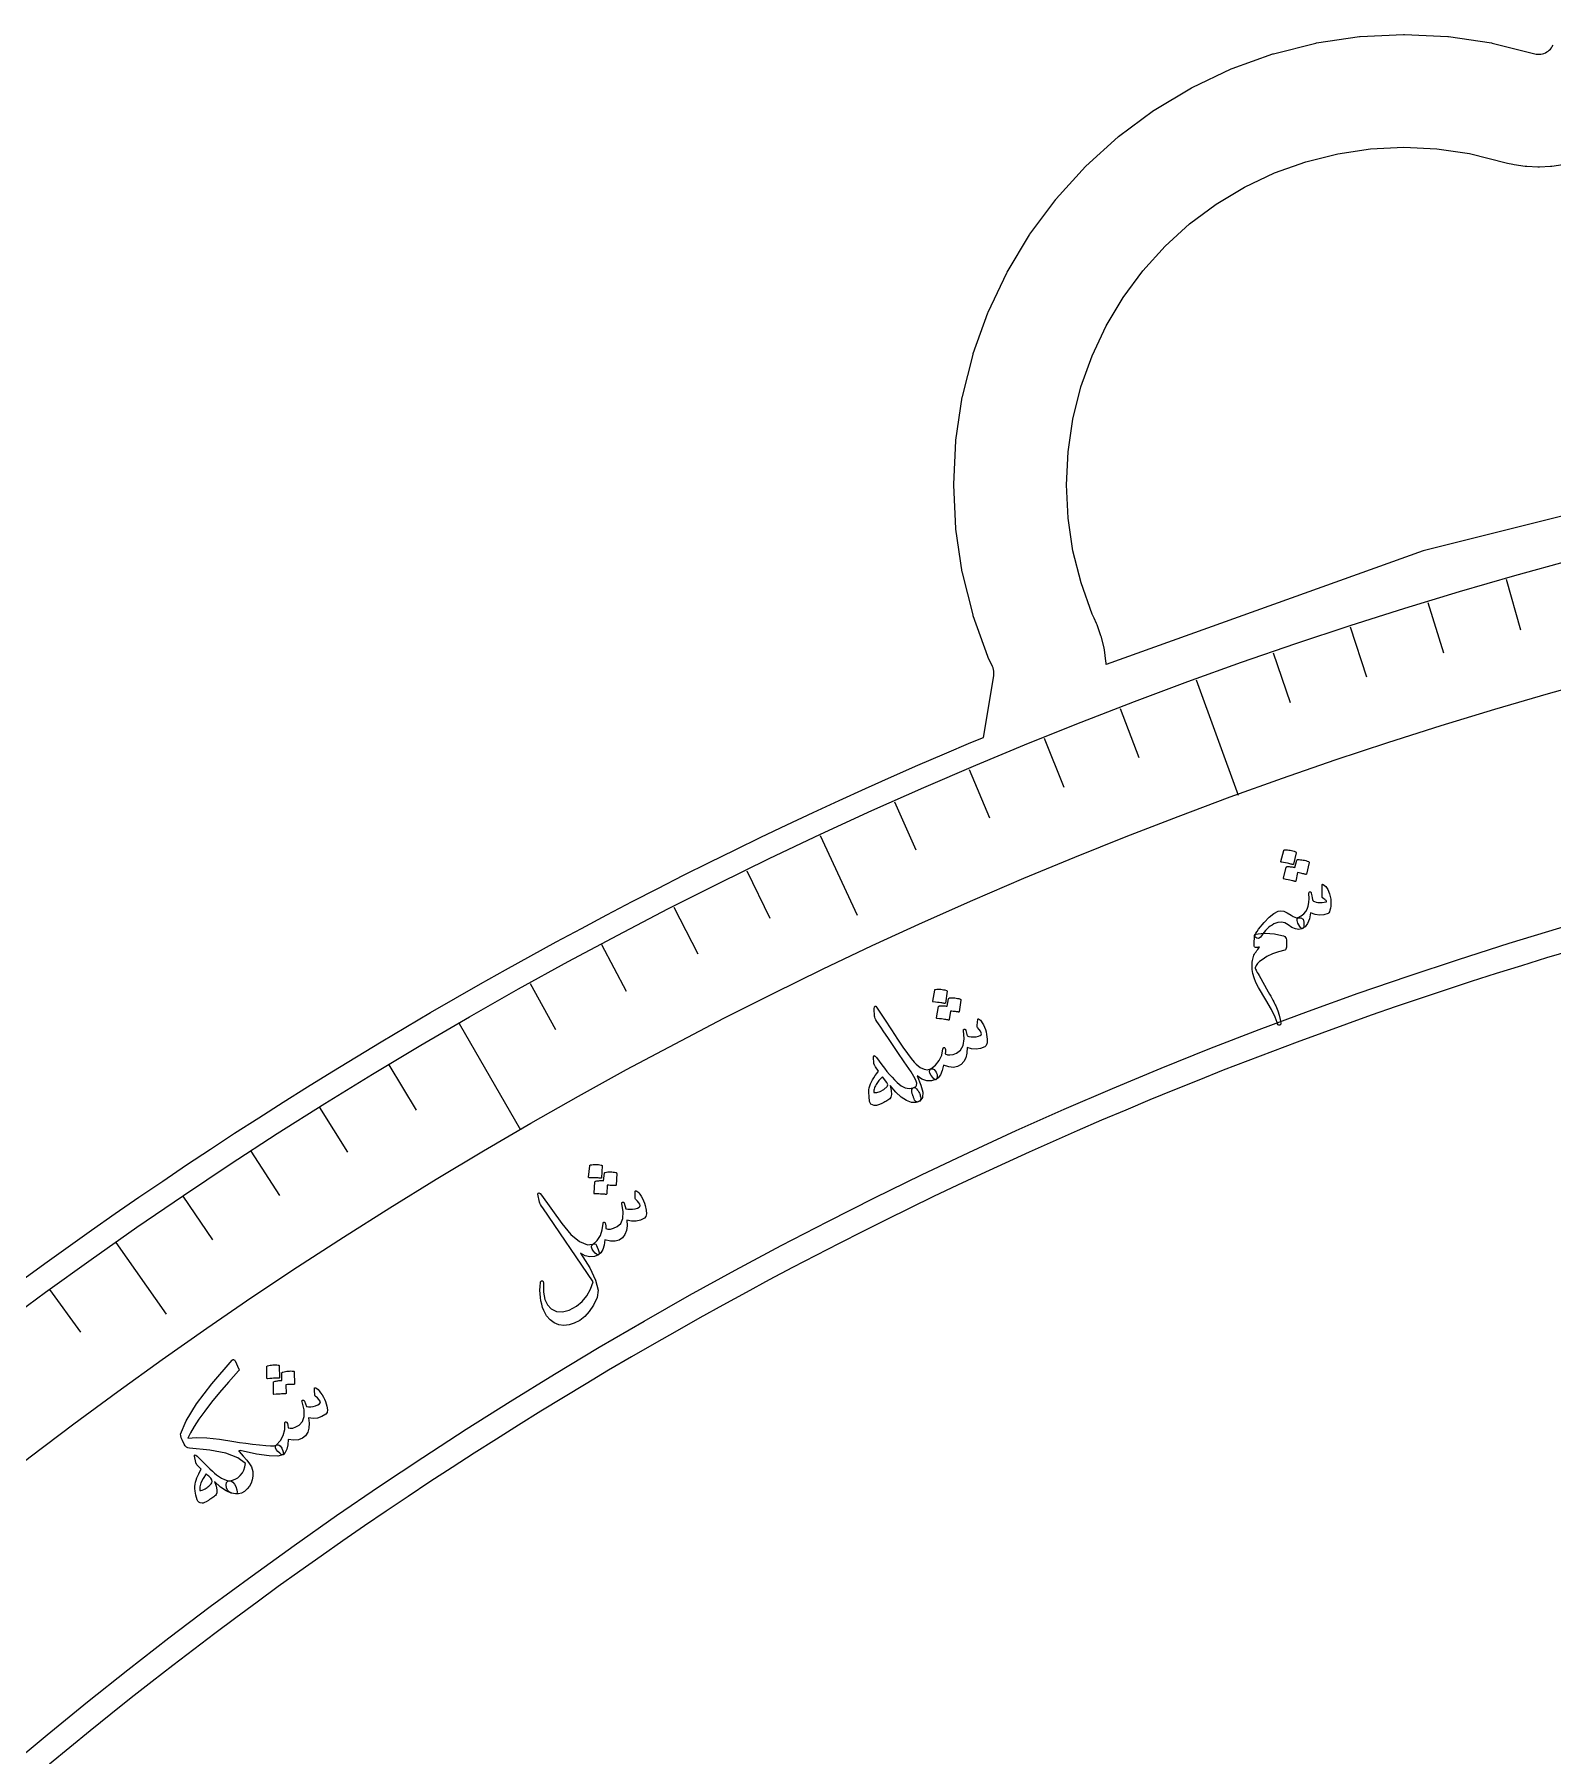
# Model space of a CAD drawing. Header units: millimetres. Extents: x -88 to 88, y -88 to 114.
# Drawn here: x -51.74 to -23.26, y 62.09 to 94.38 of the extents above; entities that cross this region are included whole.
import ezdxf

# ---------------------------------------------------------------- set-up
doc = ezdxf.new("R2010")
doc.units = ezdxf.units.MM
for name, color, linetype in [('CUT_INNER', 6, 'Continuous'), ('CUT_OUTER', 1, 'Continuous'), ('ENGRAVE', 7, 'Continuous'), ('ENGRAVE_FINE', 8, 'Continuous'), ('TEXT', 5, 'Continuous')]:
    doc.layers.add(name, color=color, linetype=linetype)

msp = doc.modelspace()

# ---------------------------------------------------------------- linework, layer by layer
at = {"layer": 'CUT_INNER'}
msp.add_lwpolyline([(-22.9005, 77.1948), (-23.3737, 77.0528), (-23.8461, 76.908), (-24.3175, 76.7602), (-24.7881, 76.6095), (-25.2577, 76.456), (-25.7263, 76.2996), (-26.194, 76.1403), (-26.6607, 75.9781), (-27.1264, 75.8131), (-27.591, 75.6453), (-28.0547, 75.4745), (-28.5172, 75.301), (-28.9787, 75.1246), (-29.4392, 74.9454), (-29.8985, 74.7633), (-30.3566, 74.5784), (-30.8137, 74.3908), (-31.2695, 74.2003), (-31.7242, 74.007), (-32.1777, 73.811), (-32.63, 73.6122), (-33.0811, 73.4106), (-33.5309, 73.2062), (-33.9795, 72.9991), (-34.4267, 72.7892), (-34.8727, 72.5766), (-35.3174, 72.3613), (-35.7607, 72.1432), (-36.2027, 71.9224), (-36.6433, 71.6989), (-37.0826, 71.4727), (-37.5204, 71.2439), (-37.9569, 71.0123), (-38.3919, 70.7781), (-38.8254, 70.5412), (-39.2575, 70.3016), (-39.6882, 70.0594), (-40.1173, 69.8146), (-40.5449, 69.5671), (-40.971, 69.317), (-41.3956, 69.0643), (-41.8185, 68.809), (-42.24, 68.5511), (-42.6598, 68.2907), (-43.078, 68.0276), (-43.4946, 67.762), (-43.9096, 67.4939), (-44.3229, 67.2232), (-44.7345, 66.9499), (-45.1445, 66.6742), (-45.5527, 66.3959), (-45.9593, 66.1152), (-46.3641, 65.8319), (-46.7671, 65.5462), (-47.1684, 65.258), (-47.568, 64.9674), (-47.9657, 64.6743), (-48.3616, 64.3787), (-48.7557, 64.0808), (-49.148, 63.7804), (-49.5384, 63.4777), (-49.927, 63.1725), (-50.3137, 62.865), (-50.6985, 62.5551), (-51.0813, 62.2428), (-51.4623, 61.9282)], dxfattribs=at)
at = {"layer": 'CUT_OUTER'}
msp.add_lwpolyline([(-51.9869, 71.0026), (-51.5502, 71.3202), (-51.1116, 71.6352), (-50.6711, 71.9475), (-50.2287, 72.257), (-49.7844, 72.5639), (-49.3382, 72.868), (-48.8902, 73.1693), (-48.4403, 73.4679), (-47.9886, 73.7638), (-47.5351, 74.0568), (-47.0798, 74.3471), (-46.6227, 74.6346), (-46.1639, 74.9193), (-45.7033, 75.2011), (-45.241, 75.4801), (-44.7771, 75.7563), (-44.3114, 76.0296), (-43.844, 76.3001), (-43.375, 76.5677), (-42.9044, 76.8324), (-42.4322, 77.0942), (-41.9583, 77.3531), (-41.4829, 77.6091), (-41.0059, 77.8621), (-40.5274, 78.1123), (-40.0474, 78.3595), (-39.5658, 78.6037), (-39.0827, 78.845), (-38.5982, 79.0834), (-38.1123, 79.3187), (-37.6248, 79.5511), (-37.136, 79.7804), (-36.6458, 80.0068), (-36.1542, 80.2301), (-35.6612, 80.4505), (-35.1669, 80.6678), (-34.6713, 80.882), (-34.1744, 81.0932), (-33.9368, 81.1925), (-33.7446, 82.346), (-33.7411, 82.3761), (-33.7407, 82.4064), (-33.7433, 82.4367), (-33.749, 82.4664), (-33.7577, 82.4955), (-33.7693, 82.5236), (-33.8498, 82.6938), (-33.8554, 82.7074), (-34.1298, 83.4741), (-34.134, 83.4882), (-34.3319, 84.2781), (-34.3348, 84.2925), (-34.4542, 85.098), (-34.4557, 85.1126), (-34.4956, 85.926), (-34.4956, 85.9407), (-34.4557, 86.754), (-34.4542, 86.7687), (-34.3348, 87.5742), (-34.3319, 87.5886), (-34.134, 88.3785), (-34.1298, 88.3926), (-33.8554, 89.1593), (-33.8498, 89.1729), (-33.5016, 89.909), (-33.4947, 89.922), (-33.076, 90.6205), (-33.0679, 90.6327), (-32.5828, 91.2868), (-32.5734, 91.2981), (-32.0266, 91.9015), (-32.0162, 91.9119), (-31.4128, 92.4588), (-31.4014, 92.4681), (-30.7474, 92.9532), (-30.7351, 92.9614), (-30.0367, 93.38), (-30.0237, 93.387), (-29.2876, 93.7351), (-29.274, 93.7407), (-28.5073, 94.0151), (-28.4932, 94.0194), (-27.7033, 94.2172), (-27.6888, 94.2201), (-26.8833, 94.3396), (-26.8687, 94.341), (-26.0554, 94.381), (-26.0406, 94.381), (-25.2273, 94.341), (-25.2127, 94.3396), (-24.4072, 94.2201), (-24.3927, 94.2172), (-23.5959, 94.0176), (-23.567, 94.0119), (-23.5377, 94.009), (-23.5082, 94.009), (-23.4789, 94.0119), (-23.4501, 94.0176), (-23.4219, 94.0262), (-23.3947, 94.0374), (-23.3687, 94.0513), (-23.3443, 94.0677), (-23.3215, 94.0863), (-23.3007, 94.1072), (-23.282, 94.1299), (-23.2656, 94.1544), (-23.2518, 94.1804)], dxfattribs=at)
at = {"layer": 'ENGRAVE'}
for points in [[(-17.2655, 86.7995), (-25.6902, 84.6892), (-31.6357, 82.5619), (-31.6368, 82.5915), (-31.6395, 82.6217), (-31.6689, 82.8332), (-31.6746, 82.863), (-31.7253, 83.0705), (-31.7339, 83.0996), (-31.8053, 83.3008), (-31.8168, 83.3289), (-31.8601, 83.4266), (-31.8966, 83.5038), (-32.1068, 84.0897), (-32.2583, 84.6924), (-32.3501, 85.3071), (-32.3811, 85.9278), (-32.3511, 86.5486), (-32.2605, 87.1634), (-32.11, 87.7665), (-31.9011, 88.3518), (-31.6359, 88.9139), (-31.3168, 89.4472), (-30.947, 89.9467), (-30.5301, 90.4076), (-30.0699, 90.8254), (-29.5711, 91.196), (-29.0383, 91.516), (-28.4767, 91.7822), (-27.8917, 91.9921), (-27.2889, 92.1437), (-26.6742, 92.2354), (-26.0535, 92.2664), (-25.4327, 92.2365), (-24.8179, 92.1458), (-24.1073, 91.9685), (-24.0079, 91.9462), (-23.979, 91.9404), (-23.774, 91.91), (-23.7447, 91.9072), (-23.5377, 91.897), (-23.5082, 91.897), (-23.3012, 91.9072), (-23.2719, 91.91), (-23.0669, 91.9404)], [(-29.9443, 82.2712), (-29.1563, 80.1063)], [(-37.0007, 79.3483), (-36.3053, 77.8569)], [(-43.7756, 75.8216), (-42.6237, 73.8264)], [(-50.2173, 71.7177), (-49.2734, 70.3697)]]:
    msp.add_lwpolyline(points, dxfattribs=at)
for radius in [87.5512, 85.2474, 80.9688]:
    msp.add_circle((0, 0), radius, dxfattribs=at)
at = {"layer": 'ENGRAVE_FINE'}
for points in [[(-24.1324, 84.1596), (-23.8602, 83.2105)], [(-25.5975, 83.7256), (-25.3088, 82.7814)], [(-27.0548, 83.2661), (-26.7497, 82.3271)], [(-28.5039, 82.7813), (-28.1824, 81.8477)], [(-31.3755, 81.7361), (-31.0217, 80.8143)], [(-32.7973, 81.1761), (-32.4274, 80.2606)], [(-34.209, 80.5913), (-33.8232, 79.6824)], [(-35.6103, 79.982), (-35.2087, 79.08)], [(-38.3799, 78.6905), (-37.9471, 77.8031)], [(-39.7474, 78.0087), (-39.2992, 77.1289)], [(-41.1028, 77.3031), (-40.6393, 76.4313)], [(-42.4457, 76.574), (-41.967, 75.7104)], [(-45.0922, 75.046), (-44.5837, 74.1997)], [(-46.3951, 74.2476), (-45.8718, 73.4103)], [(-47.6838, 73.4266), (-47.146, 72.5985)], [(-48.958, 72.5832), (-48.4059, 71.7647)], [(-51.4613, 70.8304), (-50.8809, 70.0316)]]:
    msp.add_lwpolyline(points, dxfattribs=at)
at = {"layer": 'TEXT'}
for points in [[(-28.3037, 79.0716), (-28.3018, 79.0755), (-28.2983, 79.0787), (-28.2932, 79.0812), (-28.2866, 79.0829), (-28.2604, 79.0826), (-28.2347, 79.0812), (-28.2094, 79.0786), (-28.1845, 79.0749), (-28.1598, 79.07), (-28.1352, 79.0637), (-28.1107, 79.0562), (-28.0861, 79.0473), (-28.0794, 79.0433), (-28.0752, 79.0387), (-28.0733, 79.0337), (-28.074, 79.0281), (-28.1237, 78.8118), (-28.1266, 78.8072), (-28.1318, 78.805), (-28.1391, 78.8053), (-28.1487, 78.8081), (-28.1569, 78.8104), (-28.1698, 78.8136), (-28.1873, 78.8178), (-28.2094, 78.823), (-28.2365, 78.829), (-28.2687, 78.8357), (-28.3062, 78.8432), (-28.349, 78.8514), (-28.3549, 78.8532), (-28.3585, 78.8558), (-28.3597, 78.8593), (-28.3586, 78.8636)], [(-28.056, 78.8882), (-28.0541, 78.8921), (-28.0506, 78.8953), (-28.0455, 78.8978), (-28.0389, 78.8995), (-28.0128, 78.8991), (-27.9871, 78.8976), (-27.9619, 78.895), (-27.9371, 78.8912), (-27.9125, 78.8862), (-27.888, 78.8799), (-27.8635, 78.8722), (-27.839, 78.8632), (-27.8337, 78.8597), (-27.8303, 78.8552), (-27.8288, 78.8497), (-27.8293, 78.8432), (-27.879, 78.6272), (-27.8813, 78.6238), (-27.8858, 78.6222), (-27.8926, 78.6224), (-27.9017, 78.6244), (-27.9077, 78.6258), (-27.9171, 78.628), (-27.9299, 78.631), (-27.9461, 78.6347), (-27.9656, 78.639), (-27.9884, 78.6438), (-28.0145, 78.649), (-28.0439, 78.6547), (-28.0792, 78.4958), (-28.0821, 78.4911), (-28.0873, 78.489), (-28.0946, 78.4893), (-28.1041, 78.4921), (-28.1123, 78.4944), (-28.1252, 78.4976), (-28.1426, 78.5018), (-28.1647, 78.507), (-28.1916, 78.513), (-28.2238, 78.5198), (-28.2612, 78.5272), (-28.3038, 78.5354), (-28.3087, 78.5376), (-28.3116, 78.5405), (-28.3124, 78.5441), (-28.3112, 78.5485), (-28.2568, 78.7564), (-28.2549, 78.7603), (-28.2514, 78.7635), (-28.2464, 78.766), (-28.2397, 78.7677), (-28.2213, 78.7675), (-28.2028, 78.7669), (-28.1844, 78.7657), (-28.1659, 78.7641), (-28.1475, 78.7617), (-28.1293, 78.7585), (-28.1113, 78.7544), (-28.0935, 78.7494)], [(-27.585, 78.4178), (-27.5843, 78.4285), (-27.5811, 78.4348), (-27.5755, 78.4368), (-27.5673, 78.4345), (-27.5158, 78.3968), (-27.4746, 78.3379), (-27.4436, 78.2578), (-27.4227, 78.1565), (-27.4187, 78.1112), (-27.4182, 78.0675), (-27.4211, 78.0255), (-27.4276, 77.9853), (-27.4371, 77.9485), (-27.4476, 77.9202), (-27.4591, 77.9003), (-27.4717, 77.8889), (-27.5501, 77.8635), (-27.6308, 77.8574), (-27.7139, 77.8706), (-27.7994, 77.9032), (-27.822, 77.7887), (-27.8559, 77.7007), (-27.901, 77.6389), (-27.9575, 77.6033), (-27.9674, 77.6032), (-27.9786, 77.6095), (-27.9911, 77.6221), (-28.005, 77.6412), (-28.0386, 77.7051), (-28.0544, 77.7548), (-28.0524, 77.7903), (-28.0326, 77.8117), (-27.9753, 77.8443), (-27.9278, 77.8814), (-27.8902, 77.9232), (-27.8622, 77.9696), (-27.8432, 78.0246), (-27.8322, 78.092), (-27.8292, 78.172), (-27.8341, 78.2644), (-27.8333, 78.276), (-27.8296, 78.2849), (-27.8231, 78.2914), (-27.8137, 78.2952), (-27.8029, 78.2959), (-27.7949, 78.2921), (-27.7895, 78.2837), (-27.7867, 78.2708), (-27.7799, 78.2208), (-27.7725, 78.1812), (-27.7645, 78.1519), (-27.756, 78.1329), (-27.7439, 78.121), (-27.7246, 78.1107), (-27.6981, 78.102), (-27.6642, 78.0949), (-27.6251, 78.0913), (-27.5851, 78.0922), (-27.544, 78.0977), (-27.502, 78.1078), (-27.5018, 78.1079), (-27.5014, 78.108), (-27.5007, 78.1083), (-27.4997, 78.1086), (-27.4988, 78.1114), (-27.5002, 78.1156), (-27.5037, 78.1214), (-27.5093, 78.1287), (-27.5184, 78.1379), (-27.5322, 78.1494), (-27.5508, 78.1631), (-27.574, 78.179), (-27.5781, 78.1819), (-27.5811, 78.1863), (-27.583, 78.192), (-27.5837, 78.1991)], [(-28.4059, 77.933), (-28.3605, 77.9392), (-28.3053, 77.9283), (-28.2404, 77.9003), (-28.1657, 77.8552), (-28.127, 77.8321), (-28.0931, 77.8167), (-28.0639, 77.8091), (-28.0395, 77.8092), (-27.9808, 77.8078), (-27.9423, 77.7801), (-27.9241, 77.7262), (-27.926, 77.646), (-27.9299, 77.6309), (-27.9375, 77.6184), (-27.949, 77.6083), (-27.9644, 77.6008), (-28.0237, 77.5899), (-28.0866, 77.5986), (-28.153, 77.6269), (-28.223, 77.6748), (-28.2842, 77.7126), (-28.3488, 77.7279), (-28.4165, 77.7206), (-28.4875, 77.6909), (-28.5226, 77.6701), (-28.5562, 77.6473), (-28.5881, 77.6224), (-28.6185, 77.5955), (-28.647, 77.5666), (-28.6733, 77.5359), (-28.6975, 77.5033), (-28.7195, 77.469), (-28.7405, 77.4418), (-28.7622, 77.4255), (-28.7847, 77.4201), (-28.808, 77.4256), (-28.8295, 77.4374), (-28.8438, 77.4497), (-28.8506, 77.4624), (-28.8501, 77.4756), (-28.8427, 77.4938), (-28.8278, 77.5193), (-28.8055, 77.5522), (-28.7757, 77.5925), (-28.6722, 77.7203), (-28.576, 77.8196), (-28.4872, 77.8905), (-28.4059, 77.933)], [(-28.8588, 77.2884), (-28.8587, 77.3634), (-28.8559, 77.4209), (-28.8506, 77.4609), (-28.8426, 77.4836), (-28.8225, 77.4976), (-28.7843, 77.5079), (-28.728, 77.5144), (-28.6536, 77.517), (-28.5665, 77.5143), (-28.48, 77.5049), (-28.3939, 77.4886), (-28.3084, 77.4655), (-28.2855, 77.4552), (-28.2689, 77.4393), (-28.2588, 77.4178), (-28.2551, 77.3907), (-28.2536, 77.3627), (-28.2527, 77.3378), (-28.2522, 77.3161), (-28.2522, 77.2974), (-28.2524, 77.2821), (-28.2527, 77.2704), (-28.253, 77.2622), (-28.2533, 77.2577), (-28.2563, 77.2361), (-28.2621, 77.2197), (-28.2709, 77.2085), (-28.2824, 77.2025), (-28.4055, 77.1696), (-28.5177, 77.1283), (-28.6191, 77.0788), (-28.7095, 77.021), (-28.7565, 76.9844), (-28.7945, 76.9473), (-28.8235, 76.9095), (-28.8434, 76.8711), (-28.8421, 76.8654), (-28.8385, 76.8562), (-28.8325, 76.8434), (-28.8243, 76.827), (-28.8137, 76.8071), (-28.8008, 76.7836), (-28.7856, 76.7565), (-28.7681, 76.7259), (-28.5956, 76.4173), (-28.5709, 76.3744), (-28.548, 76.3342), (-28.527, 76.2969), (-28.5079, 76.2622), (-28.4908, 76.2304), (-28.4759, 76.2016), (-28.4632, 76.1757), (-28.4528, 76.1528), (-28.4151, 76.0626), (-28.387, 75.9783), (-28.3685, 75.9), (-28.3595, 75.8276), (-28.3612, 75.8134), (-28.3655, 75.8024), (-28.3722, 75.7948), (-28.3815, 75.7905), (-28.3957, 75.7906), (-28.408, 75.7996), (-28.4186, 75.8175), (-28.4273, 75.8443), (-28.4648, 75.9425), (-28.5354, 76.0844), (-28.6392, 76.27), (-28.7764, 76.4993), (-28.825, 76.5908), (-28.8611, 76.6778), (-28.8848, 76.7602), (-28.8961, 76.8382), (-28.8978, 76.8746), (-28.8981, 76.9094), (-28.8972, 76.9425), (-28.895, 76.974), (-28.8915, 77.0036), (-28.8866, 77.0314), (-28.8803, 77.0571), (-28.8726, 77.081), (-28.8624, 77.104), (-28.8509, 77.1265), (-28.838, 77.1486), (-28.8238, 77.1702), (-28.8084, 77.1913), (-28.7922, 77.2122), (-28.7749, 77.2327), (-28.7568, 77.2529), (-28.7586, 77.2536), (-28.7611, 77.254), (-28.7641, 77.2542), (-28.7677, 77.2541), (-28.7718, 77.2539), (-28.7766, 77.2535), (-28.7819, 77.2528), (-28.7877, 77.2519), (-28.7932, 77.2524), (-28.7988, 77.2527), (-28.8045, 77.2528), (-28.8102, 77.2527), (-28.8161, 77.2526), (-28.8222, 77.2525), (-28.8285, 77.2525), (-28.835, 77.2527), (-28.8455, 77.2555), (-28.853, 77.2624), (-28.8574, 77.2734), (-28.8588, 77.2884)], [(-34.8536, 76.4516), (-34.852, 76.4557), (-34.8488, 76.4591), (-34.844, 76.462), (-34.8375, 76.4643), (-34.8114, 76.4662), (-34.7856, 76.467), (-34.7602, 76.4665), (-34.7351, 76.4649), (-34.7101, 76.4621), (-34.685, 76.4579), (-34.6599, 76.4524), (-34.6347, 76.4456), (-34.6276, 76.4422), (-34.623, 76.4381), (-34.6208, 76.4332), (-34.621, 76.4275), (-34.6524, 76.2078), (-34.6549, 76.203), (-34.6599, 76.2004), (-34.6673, 76.2001), (-34.677, 76.202), (-34.6854, 76.2036), (-34.6985, 76.2058), (-34.7163, 76.2085), (-34.7388, 76.2118), (-34.7663, 76.2155), (-34.799, 76.2195), (-34.837, 76.2238), (-34.8803, 76.2283), (-34.8863, 76.2296), (-34.8901, 76.2319), (-34.8917, 76.2353), (-34.891, 76.2397)], [(-34.5913, 76.2896), (-34.5897, 76.2937), (-34.5865, 76.2972), (-34.5817, 76.3001), (-34.5752, 76.3023), (-34.5492, 76.3042), (-34.5235, 76.3048), (-34.4981, 76.3043), (-34.473, 76.3026), (-34.4481, 76.2997), (-34.4231, 76.2955), (-34.3981, 76.2899), (-34.3729, 76.283), (-34.3673, 76.28), (-34.3635, 76.2758), (-34.3616, 76.2704), (-34.3616, 76.2638), (-34.3931, 76.0444), (-34.395, 76.0408), (-34.3994, 76.0388), (-34.4062, 76.0385), (-34.4154, 76.0397), (-34.4215, 76.0406), (-34.4311, 76.042), (-34.4441, 76.0439), (-34.4605, 76.0463), (-34.4803, 76.0489), (-34.5035, 76.0518), (-34.53, 76.0548), (-34.5597, 76.058), (-34.5816, 75.8967), (-34.5841, 75.8918), (-34.589, 75.8892), (-34.5964, 75.8889), (-34.6061, 75.8909), (-34.6145, 75.8925), (-34.6276, 75.8946), (-34.6453, 75.8973), (-34.6677, 75.9006), (-34.6951, 75.9044), (-34.7278, 75.9084), (-34.7657, 75.9127), (-34.8088, 75.9173), (-34.8139, 75.919), (-34.817, 75.9217), (-34.8181, 75.9252), (-34.8172, 75.9297), (-34.7804, 76.1414), (-34.7789, 76.1455), (-34.7757, 76.149), (-34.7709, 76.1518), (-34.7644, 76.1541), (-34.746, 76.1555), (-34.7275, 76.1564), (-34.709, 76.1568), (-34.6905, 76.1567), (-34.672, 76.1559), (-34.6536, 76.1542), (-34.6353, 76.1517), (-34.6171, 76.1482)], [(-35.2732, 74.5062), (-35.2804, 74.5501), (-35.2799, 74.5834), (-35.2716, 74.606), (-35.2556, 74.618), (-35.2305, 74.6276), (-35.2116, 74.6381), (-35.1988, 74.6494), (-35.1922, 74.6615), (-35.1911, 74.7044), (-35.2079, 74.7609), (-35.2426, 74.8311), (-35.2954, 74.9149), (-35.426, 75.1074), (-35.5422, 75.2788), (-35.644, 75.429), (-35.7314, 75.5582), (-35.8044, 75.6663), (-35.8632, 75.7532), (-35.9076, 75.8189), (-35.9378, 75.8635), (-35.9562, 75.8938), (-35.9699, 75.9198), (-35.9789, 75.9416), (-35.9831, 75.9592), (-35.9882, 76.0983), (-35.9816, 76.134), (-35.9719, 76.1516), (-35.9593, 76.1513), (-35.9438, 76.1329), (-35.7969, 75.9038), (-35.6655, 75.7019), (-35.5495, 75.5273), (-35.4489, 75.3799), (-35.3638, 75.2595), (-35.2944, 75.1659), (-35.2408, 75.0991), (-35.2028, 75.059), (-35.1249, 75.0004), (-35.0528, 74.9662), (-34.9865, 74.9565), (-34.9258, 74.9712), (-34.9065, 74.9756), (-34.8865, 74.9711), (-34.8658, 74.9579), (-34.8444, 74.9358), (-34.8284, 74.9135), (-34.8168, 74.8896), (-34.8095, 74.864), (-34.8064, 74.8367), (-34.8077, 74.8124), (-34.8125, 74.7932), (-34.8207, 74.7792), (-34.8323, 74.7704), (-34.9158, 74.746), (-35.0022, 74.7494), (-35.0915, 74.7806), (-35.1839, 74.8395), (-35.1106, 74.6697), (-35.0777, 74.5346), (-35.0849, 74.4342), (-35.1324, 74.3686), (-35.148, 74.3588), (-35.1628, 74.3529), (-35.1766, 74.3508), (-35.1896, 74.3525), (-35.2041, 74.3587), (-35.2174, 74.3699), (-35.2293, 74.3862), (-35.24, 74.4076), (-35.2446, 74.4203), (-35.2492, 74.4328), (-35.2537, 74.4452), (-35.2582, 74.4575), (-35.2625, 74.4697), (-35.2664, 74.4819), (-35.2699, 74.4941), (-35.2732, 74.5062)], [(-34.0419, 75.9029), (-34.0385, 75.9085), (-34.0322, 75.91), (-34.0231, 75.9073), (-34.0111, 75.9006), (-33.9954, 75.887), (-33.9784, 75.8653), (-33.9601, 75.8354), (-33.9405, 75.7973), (-33.92, 75.7533), (-33.903, 75.709), (-33.8896, 75.6644), (-33.8798, 75.6196), (-33.869, 75.5287), (-33.871, 75.459), (-33.8859, 75.4105), (-33.9136, 75.3832), (-33.9944, 75.3523), (-34.0765, 75.3401), (-34.16, 75.3463), (-34.2449, 75.3711), (-34.2492, 75.2693), (-34.2695, 75.1822), (-34.3058, 75.1096), (-34.3581, 75.0517), (-34.4236, 75.0143), (-34.5007, 74.9998), (-34.5894, 75.0084), (-34.6899, 75.0399), (-34.7133, 74.9401), (-34.7451, 74.8618), (-34.7855, 74.8049), (-34.8345, 74.7694), (-34.8481, 74.7705), (-34.867, 74.7841), (-34.891, 74.8102), (-34.9202, 74.8489), (-34.9433, 74.8897), (-34.9523, 74.9235), (-34.9472, 74.9503), (-34.928, 74.9701), (-34.8362, 75.0412), (-34.7673, 75.1282), (-34.7212, 75.2314), (-34.698, 75.3507), (-34.6967, 75.3572), (-34.6945, 75.3624), (-34.6915, 75.3663), (-34.6874, 75.369), (-34.6819, 75.3709), (-34.6764, 75.3714), (-34.6709, 75.3706), (-34.6654, 75.3683), (-34.6578, 75.3573), (-34.6533, 75.3346), (-34.652, 75.3004), (-34.6537, 75.2545), (-34.6158, 75.2372), (-34.5677, 75.2338), (-34.5095, 75.2441), (-34.441, 75.2682), (-34.3669, 75.3229), (-34.3207, 75.4117), (-34.3025, 75.5347), (-34.3122, 75.692), (-34.3127, 75.7), (-34.3119, 75.7063), (-34.3096, 75.7109), (-34.3058, 75.7138), (-34.2992, 75.7161), (-34.293, 75.7169), (-34.2871, 75.7162), (-34.2815, 75.714), (-34.2762, 75.7096), (-34.2719, 75.7048), (-34.2688, 75.6994), (-34.2669, 75.6936), (-34.2467, 75.5893), (-34.2099, 75.5779), (-34.1691, 75.5717), (-34.1243, 75.5707), (-34.0754, 75.5748), (-34.03, 75.5837), (-33.9978, 75.5956), (-33.9788, 75.6107), (-33.973, 75.629), (-33.9782, 75.6506), (-33.993, 75.678), (-34.0175, 75.7112), (-34.0517, 75.7501), (-34.0551, 75.764), (-34.0546, 75.7941), (-34.0502, 75.8404), (-34.0419, 75.9029)], [(-35.5577, 74.7171), (-35.4814, 74.6545), (-35.4056, 74.6171), (-35.3304, 74.6049), (-35.2556, 74.618), (-35.2347, 74.6207), (-35.214, 74.6145), (-35.1935, 74.5993), (-35.1732, 74.5752), (-35.1644, 74.5616), (-35.156, 74.5473), (-35.148, 74.5325), (-35.1404, 74.5172), (-35.1336, 74.5014), (-35.1279, 74.485), (-35.1233, 74.4681), (-35.1199, 74.4507), (-35.1161, 74.4212), (-35.1165, 74.3979), (-35.1212, 74.3807), (-35.1302, 74.3697), (-35.167, 74.3522), (-35.2056, 74.3422), (-35.246, 74.3394), (-35.2882, 74.3439), (-35.3823, 74.379), (-35.4805, 74.4438), (-35.5829, 74.5383), (-35.6895, 74.6625), (-35.6707, 74.5678), (-35.6658, 74.4937), (-35.6749, 74.4403), (-35.6978, 74.4074), (-35.7134, 74.3962), (-35.7302, 74.3851), (-35.7482, 74.374), (-35.7675, 74.363), (-35.7881, 74.3521), (-35.8103, 74.3411), (-35.8339, 74.3301), (-35.859, 74.3189), (-35.906, 74.3), (-35.9433, 74.2878), (-35.9709, 74.2823), (-35.9888, 74.2835), (-36.0232, 74.2959), (-36.0488, 74.3133), (-36.0656, 74.3356), (-36.0735, 74.3628), (-36.0837, 74.455), (-36.0887, 74.5278), (-36.0887, 74.5811), (-36.0838, 74.6149), (-36.0724, 74.6515), (-36.058, 74.6889), (-36.0406, 74.727), (-36.02, 74.7659), (-35.9964, 74.8056), (-35.9698, 74.8461), (-35.94, 74.8874), (-35.9072, 74.9294), (-35.9631, 75.0117), (-35.9693, 75.0219), (-35.9749, 75.0313), (-35.98, 75.04), (-35.9845, 75.0479), (-35.9883, 75.0551), (-35.9909, 75.0619), (-35.9924, 75.0681), (-35.9929, 75.0739), (-35.9983, 75.1996), (-35.9959, 75.2178), (-35.9862, 75.2217), (-35.9694, 75.2113), (-35.9455, 75.1866), (-35.8961, 75.1165), (-35.8468, 75.0496), (-35.7976, 74.9862), (-35.7486, 74.9261), (-35.6999, 74.8692), (-35.6518, 74.8154), (-35.6045, 74.7648), (-35.5577, 74.7171)], [(-35.8297, 74.8246), (-35.8433, 74.8123), (-35.8571, 74.7992), (-35.8712, 74.7852), (-35.8856, 74.7705), (-35.9, 74.7545), (-35.914, 74.7371), (-35.9275, 74.7181), (-35.9407, 74.6976), (-35.9534, 74.6773), (-35.9647, 74.6567), (-35.9744, 74.6358), (-35.9826, 74.6146), (-35.9891, 74.5932), (-35.9939, 74.5716), (-35.9969, 74.5498), (-35.998, 74.5279), (-35.9366, 74.5294), (-35.8739, 74.5488), (-35.81, 74.5862), (-35.7447, 74.6415), (-35.737, 74.6553), (-35.7352, 74.6727), (-35.7391, 74.6938), (-35.749, 74.7186)], [(-41.3266, 73.1555), (-41.3254, 73.1597), (-41.3225, 73.1634), (-41.318, 73.1667), (-41.3117, 73.1696), (-41.2859, 73.1737), (-41.2602, 73.1767), (-41.2349, 73.1785), (-41.2097, 73.179), (-41.1846, 73.1784), (-41.1592, 73.1764), (-41.1337, 73.1731), (-41.108, 73.1685), (-41.1007, 73.1657), (-41.0958, 73.1619), (-41.0931, 73.1572), (-41.0928, 73.1516), (-41.1051, 72.93), (-41.1073, 72.925), (-41.112, 72.9219), (-41.1193, 72.921), (-41.1292, 72.9221), (-41.1377, 72.923), (-41.1509, 72.924), (-41.1689, 72.9252), (-41.1916, 72.9265), (-41.2193, 72.9278), (-41.2522, 72.929), (-41.2904, 72.9299), (-41.334, 72.9308), (-41.3401, 72.9315), (-41.3441, 72.9335), (-41.3459, 72.9367), (-41.3456, 72.9411)], [(-41.0513, 73.0168), (-41.0501, 73.021), (-41.0472, 73.0248), (-41.0427, 73.028), (-41.0364, 73.0309), (-41.0106, 73.0349), (-40.9851, 73.0378), (-40.9598, 73.0395), (-40.9347, 73.04), (-40.9096, 73.0392), (-40.8843, 73.0371), (-40.8589, 73.0338), (-40.8332, 73.0291), (-40.8273, 73.0265), (-40.8232, 73.0227), (-40.8209, 73.0175), (-40.8202, 73.0109), (-40.8327, 72.7896), (-40.8343, 72.7859), (-40.8385, 72.7835), (-40.8452, 72.7826), (-40.8545, 72.783), (-40.8607, 72.7834), (-40.8703, 72.784), (-40.8835, 72.7847), (-40.9, 72.7856), (-40.92, 72.7866), (-40.9433, 72.7874), (-40.9699, 72.7882), (-40.9999, 72.7888), (-41.0077, 72.6261), (-41.0098, 72.6211), (-41.0145, 72.618), (-41.0218, 72.6171), (-41.0317, 72.6182), (-41.0402, 72.6191), (-41.0533, 72.6201), (-41.0713, 72.6213), (-41.0939, 72.6227), (-41.1215, 72.624), (-41.1544, 72.6252), (-41.1925, 72.6262), (-41.2359, 72.627), (-41.2411, 72.6283), (-41.2444, 72.6307), (-41.2458, 72.6341), (-41.2453, 72.6387), (-41.2269, 72.8528), (-41.2258, 72.857), (-41.2229, 72.8607), (-41.2183, 72.864), (-41.2121, 72.8668), (-41.1939, 72.8698), (-41.1756, 72.8723), (-41.1572, 72.8743), (-41.1387, 72.8758), (-41.1202, 72.8766), (-41.1017, 72.8765), (-41.0832, 72.8756), (-41.0648, 72.8737)], [(-40.4706, 72.679), (-40.4677, 72.6848), (-40.4616, 72.6868), (-40.4522, 72.685), (-40.4397, 72.6793), (-40.4229, 72.6672), (-40.4041, 72.647), (-40.3833, 72.6188), (-40.3605, 72.5825), (-40.3362, 72.5404), (-40.3155, 72.4978), (-40.2983, 72.4545), (-40.2846, 72.4107), (-40.266, 72.3211), (-40.262, 72.2514), (-40.2727, 72.2018), (-40.2979, 72.1722), (-40.3757, 72.1346), (-40.4565, 72.1152), (-40.5402, 72.1143), (-40.6269, 72.1316), (-40.6224, 72.0298), (-40.6351, 71.9413), (-40.665, 71.8659), (-40.7121, 71.8037), (-40.7741, 71.7607), (-40.8497, 71.7396), (-40.9388, 71.7405), (-41.0417, 71.7633), (-41.0563, 71.6618), (-41.0813, 71.581), (-41.1166, 71.5208), (-41.1623, 71.4812), (-41.176, 71.4811), (-41.196, 71.4931), (-41.2221, 71.517), (-41.2546, 71.553), (-41.2811, 71.5917), (-41.293, 71.6246), (-41.2902, 71.6518), (-41.2728, 71.6732), (-41.1875, 71.7519), (-41.1263, 71.8445), (-41.0893, 71.9513), (-41.0765, 72.0721), (-41.0758, 72.0787), (-41.0741, 72.0841), (-41.0714, 72.0883), (-41.0676, 72.0913), (-41.0622, 72.0937), (-41.0568, 72.0947), (-41.0512, 72.0943), (-41.0456, 72.0925), (-41.0371, 72.0822), (-41.0307, 72.06), (-41.0263, 72.026), (-41.0241, 71.9802), (-40.9849, 71.9662), (-40.9367, 71.9669), (-40.8795, 71.9823), (-40.8134, 72.0122), (-40.7443, 72.073), (-40.706, 72.1655), (-40.6984, 72.2896), (-40.7216, 72.4455), (-40.7229, 72.4534), (-40.7226, 72.4598), (-40.7207, 72.4646), (-40.7172, 72.4678), (-40.7108, 72.4706), (-40.7047, 72.472), (-40.6987, 72.4718), (-40.693, 72.47), (-40.6873, 72.4662), (-40.6827, 72.4617), (-40.6791, 72.4567), (-40.6766, 72.451), (-40.6475, 72.3488), (-40.6099, 72.3406), (-40.5687, 72.338), (-40.524, 72.3409), (-40.4756, 72.3492), (-40.4311, 72.362), (-40.4001, 72.3767), (-40.3825, 72.3934), (-40.3783, 72.4121), (-40.3853, 72.4332), (-40.4024, 72.4592), (-40.4297, 72.4901), (-40.4672, 72.5259), (-40.4717, 72.5394), (-40.4738, 72.5694), (-40.4735, 72.616), (-40.4706, 72.679)], [(-41.8509, 72.0724), (-41.68, 71.8656), (-41.5192, 71.7327), (-41.3684, 71.6734), (-41.2275, 71.6879), (-41.2142, 71.6813), (-41.1995, 71.6614), (-41.1835, 71.628), (-41.1662, 71.5812), (-41.154, 71.5435), (-41.149, 71.5144), (-41.151, 71.4941), (-41.1602, 71.4824), (-41.2387, 71.4514), (-41.3216, 71.4461), (-41.4088, 71.4667), (-41.5006, 71.5131), (-41.3257, 71.2375), (-41.2148, 71.0074), (-41.1678, 70.8226), (-41.1846, 70.6833), (-41.2558, 70.5393), (-41.334, 70.4199), (-41.4193, 70.3249), (-41.512, 70.2543), (-41.6146, 70.201), (-41.7143, 70.1695), (-41.8114, 70.1599), (-41.9057, 70.1722), (-41.9931, 70.2063), (-42.0692, 70.2623), (-42.134, 70.34), (-42.1874, 70.4396), (-42.2092, 70.4969), (-42.2271, 70.5564), (-42.2413, 70.6182), (-42.2516, 70.6823), (-42.2579, 70.7487), (-42.2601, 70.8176), (-42.2582, 70.889), (-42.2522, 70.9628), (-42.25, 70.9716), (-42.2463, 70.9792), (-42.2411, 70.9855), (-42.2345, 70.9905), (-42.2281, 70.9932), (-42.2215, 70.9939), (-42.2148, 70.9925), (-42.208, 70.9891), (-42.202, 70.9835), (-42.1979, 70.9757), (-42.1957, 70.9658), (-42.1954, 70.9536), (-42.1929, 70.7852), (-42.168, 70.6483), (-42.1209, 70.543), (-42.0518, 70.4691), (-41.9489, 70.4192), (-41.8353, 70.411), (-41.711, 70.4446), (-41.5757, 70.5197), (-41.4688, 70.6082), (-41.3811, 70.7139), (-41.3124, 70.8367), (-41.2626, 70.9768), (-42.2068, 72.3636), (-42.2292, 72.3968), (-42.2467, 72.4258), (-42.2592, 72.4506), (-42.2667, 72.4711), (-42.3001, 72.6226), (-42.2908, 72.6426), (-42.2764, 72.6463), (-42.2569, 72.6338), (-42.2323, 72.6051)], [(-48.0312, 69.5114), (-48.0251, 69.515), (-48.0193, 69.5173), (-48.0138, 69.5184), (-48.0084, 69.5181), (-48.0008, 69.5161), (-47.9937, 69.5111), (-47.9872, 69.5031), (-47.9813, 69.492), (-47.9074, 69.3366), (-47.9049, 69.3289), (-47.905, 69.3211), (-47.9079, 69.3134), (-47.9133, 69.3056), (-48.1029, 69.0942), (-48.2721, 68.8978), (-48.4212, 68.7165), (-48.5503, 68.5505), (-48.6596, 68.4), (-48.7489, 68.2651), (-48.8184, 68.1459), (-48.8683, 68.0426), (-48.7052, 68.0549), (-48.5068, 68.0493), (-48.2734, 68.0256), (-48.0051, 67.9836), (-47.8938, 67.9655), (-47.7764, 67.9482), (-47.6531, 67.9317), (-47.5236, 67.9158), (-47.4047, 67.9038), (-47.3125, 67.8989), (-47.2471, 67.9011), (-47.2085, 67.9106), (-47.1678, 67.9187), (-47.1326, 67.9003), (-47.1031, 67.8557), (-47.0792, 67.7847), (-47.0752, 67.7639), (-47.0743, 67.7476), (-47.0766, 67.7359), (-47.082, 67.7287), (-47.1751, 67.7041), (-47.3397, 67.7096), (-47.5762, 67.7449), (-47.885, 67.8092), (-47.8996, 67.8078), (-47.9079, 67.8043), (-47.9099, 67.7989), (-47.9057, 67.7916), (-47.8258, 67.7068), (-47.7603, 67.6306), (-47.7093, 67.5631), (-47.6726, 67.5042), (-47.6574, 67.4602), (-47.6478, 67.4171), (-47.6437, 67.3749), (-47.6451, 67.3338), (-47.6573, 67.2628), (-47.6792, 67.1988), (-47.7108, 67.1418), (-47.7523, 67.0918), (-47.8055, 67.0452), (-47.8595, 67.0138), (-47.9143, 66.9977), (-47.9699, 66.9969), (-48.0381, 67.0106), (-48.0894, 67.0346), (-48.1237, 67.0689), (-48.1408, 67.1136), (-48.1459, 67.1701), (-48.1381, 67.2109), (-48.1176, 67.2359), (-48.0841, 67.245), (-48.0297, 67.2527), (-47.9781, 67.2716), (-47.9292, 67.3017), (-47.883, 67.3431), (-47.8434, 67.3924), (-47.8141, 67.4463), (-47.7953, 67.5049), (-47.7869, 67.5681), (-47.929, 67.6758), (-48.1509, 67.7604), (-48.4531, 67.821), (-48.8357, 67.8568), (-48.8671, 67.8629), (-48.8943, 67.8776), (-48.9174, 67.901), (-48.9364, 67.9329), (-48.9678, 67.9999), (-48.989, 68.0528), (-49.0002, 68.0917), (-49.0013, 68.1167), (-48.9003, 68.3688), (-48.7067, 68.6848), (-48.4191, 69.0639), (-48.036, 69.5051), (-48.0351, 69.5058), (-48.0344, 69.5066), (-48.0339, 69.5074), (-48.0336, 69.5082), (-48.0333, 69.5091), (-48.0328, 69.5099), (-48.0321, 69.5107), (-48.0312, 69.5114)], [(-47.3859, 69.3844), (-47.385, 69.3887), (-47.3825, 69.3927), (-47.3782, 69.3963), (-47.3722, 69.3997), (-47.3468, 69.406), (-47.3215, 69.4112), (-47.2964, 69.4151), (-47.2714, 69.4178), (-47.2463, 69.4193), (-47.2209, 69.4194), (-47.1951, 69.4183), (-47.1691, 69.4159), (-47.1616, 69.4137), (-47.1564, 69.4104), (-47.1534, 69.406), (-47.1526, 69.4004), (-47.146, 69.1786), (-47.1477, 69.1733), (-47.1522, 69.1699), (-47.1594, 69.1684), (-47.1693, 69.1686), (-47.1779, 69.1688), (-47.1911, 69.1687), (-47.2091, 69.1683), (-47.2318, 69.1677), (-47.2595, 69.1667), (-47.2925, 69.165), (-47.3307, 69.1628), (-47.3741, 69.1599), (-47.3803, 69.1601), (-47.3844, 69.1617), (-47.3865, 69.1648), (-47.3865, 69.1692)], [(-47.0998, 69.2696), (-47.0989, 69.2739), (-47.0964, 69.2779), (-47.0921, 69.2815), (-47.0861, 69.2849), (-47.0608, 69.2911), (-47.0355, 69.2961), (-47.0105, 69.3), (-46.9855, 69.3026), (-46.9604, 69.3039), (-46.9351, 69.304), (-46.9094, 69.3028), (-46.8835, 69.3003), (-46.8774, 69.2983), (-46.873, 69.2948), (-46.8702, 69.2898), (-46.869, 69.2834), (-46.8626, 69.0618), (-46.8639, 69.0579), (-46.8679, 69.0552), (-46.8745, 69.0537), (-46.8838, 69.0533), (-46.89, 69.0532), (-46.8997, 69.053), (-46.9128, 69.0526), (-46.9294, 69.0521), (-46.9494, 69.0513), (-46.9727, 69.0502), (-46.9993, 69.0487), (-47.0292, 69.0467), (-47.0232, 68.884), (-47.0248, 68.8788), (-47.0293, 68.8754), (-47.0364, 68.8738), (-47.0464, 68.8741), (-47.0549, 68.8743), (-47.0681, 68.8742), (-47.0861, 68.8738), (-47.1087, 68.8732), (-47.1364, 68.8722), (-47.1692, 68.8706), (-47.2073, 68.8684), (-47.2506, 68.8656), (-47.2559, 68.8664), (-47.2594, 68.8685), (-47.2611, 68.8718), (-47.261, 68.8763), (-47.2608, 69.0912), (-47.26, 69.0955), (-47.2575, 69.0995), (-47.2532, 69.1032), (-47.2472, 69.1065), (-47.2293, 69.111), (-47.2113, 69.115), (-47.1931, 69.1186), (-47.1749, 69.1217), (-47.1565, 69.1241), (-47.1381, 69.1256), (-47.1196, 69.1261), (-47.1011, 69.1258)], [(-46.4925, 68.9823), (-46.4901, 68.9884), (-46.4841, 68.9909), (-46.4747, 68.9898), (-46.4617, 68.9852), (-46.4439, 68.9745), (-46.4235, 68.956), (-46.4004, 68.9297), (-46.3746, 68.8955), (-46.3468, 68.8556), (-46.3225, 68.8149), (-46.3017, 68.7732), (-46.2844, 68.7307), (-46.2583, 68.643), (-46.2484, 68.574), (-46.2548, 68.5237), (-46.2774, 68.492), (-46.3518, 68.4479), (-46.4306, 68.4218), (-46.5139, 68.4137), (-46.6018, 68.4236), (-46.5886, 68.3226), (-46.5938, 68.2333), (-46.6171, 68.1556), (-46.6588, 68.0896), (-46.7169, 68.0415), (-46.7904, 68.0142), (-46.8794, 68.0075), (-46.9838, 68.0214), (-46.9898, 67.9191), (-47.0078, 67.8364), (-47.0379, 67.7735), (-47.08, 67.7301), (-47.0937, 67.7289), (-47.1146, 67.7391), (-47.1427, 67.7607), (-47.1781, 67.7938), (-47.2078, 67.8301), (-47.2224, 67.8619), (-47.222, 67.8892), (-47.2065, 67.912), (-47.1281, 67.9977), (-47.075, 68.0952), (-47.0472, 68.2047), (-47.0447, 68.3262), (-47.0446, 68.3328), (-47.0433, 68.3383), (-47.041, 68.3427), (-47.0375, 68.3461), (-47.0323, 68.3489), (-47.027, 68.3503), (-47.0214, 68.3504), (-47.0157, 68.3491), (-47.0063, 68.3395), (-46.998, 68.318), (-46.9908, 68.2845), (-46.9847, 68.239), (-46.9444, 68.2284), (-46.8964, 68.2332), (-46.8408, 68.2534), (-46.7774, 68.2888), (-46.7137, 68.3553), (-46.6834, 68.4507), (-46.6865, 68.575), (-46.7228, 68.7283), (-46.7247, 68.7361), (-46.7249, 68.7425), (-46.7235, 68.7474), (-46.7202, 68.7509), (-46.7141, 68.7543), (-46.7081, 68.7561), (-46.7022, 68.7564), (-46.6963, 68.7552), (-46.6903, 68.7519), (-46.6853, 68.7478), (-46.6814, 68.7431), (-46.6784, 68.7376), (-46.6407, 68.6383), (-46.6026, 68.6333), (-46.5613, 68.6342), (-46.517, 68.6408), (-46.4695, 68.6533), (-46.4263, 68.6697), (-46.3966, 68.687), (-46.3804, 68.7051), (-46.3778, 68.7241), (-46.3866, 68.7446), (-46.4059, 68.769), (-46.4357, 68.7975), (-46.4761, 68.8301), (-46.4817, 68.8431), (-46.4864, 68.8728), (-46.49, 68.9192), (-46.4925, 68.9823)], [(-48.0807, 67.2444), (-48.0487, 67.2373), (-48.0193, 67.2165), (-47.9926, 67.1821), (-47.9686, 67.134), (-47.9484, 67.0752), (-47.9416, 67.033), (-47.948, 67.0074), (-47.9679, 66.9983), (-48.0511, 67.0108), (-48.1453, 67.0536), (-48.2504, 67.1268), (-48.3666, 67.2302), (-48.3363, 67.1421), (-48.3213, 67.0717), (-48.3218, 67.0191), (-48.3376, 66.9842), (-48.3501, 66.9711), (-48.3644, 66.958), (-48.3803, 66.9448), (-48.3978, 66.9316), (-48.4167, 66.9181), (-48.4366, 66.9042), (-48.4576, 66.89), (-48.4796, 66.8753), (-48.52, 66.8516), (-48.5532, 66.8349), (-48.5795, 66.8251), (-48.5987, 66.8224), (-48.6336, 66.8302), (-48.6609, 66.8433), (-48.6806, 66.8615), (-48.6927, 66.8848), (-48.7155, 66.9751), (-48.7305, 67.0475), (-48.7378, 67.102), (-48.7373, 67.1385), (-48.7299, 67.178), (-48.7205, 67.2175), (-48.7089, 67.2571), (-48.6952, 67.2966), (-48.6793, 67.3364), (-48.6608, 67.3769), (-48.64, 67.4179), (-48.6167, 67.4596), (-48.6828, 67.5302), (-48.6964, 67.5449), (-48.7068, 67.5592), (-48.7139, 67.5733), (-48.7177, 67.587), (-48.7403, 67.7072), (-48.7395, 67.7247), (-48.7307, 67.73), (-48.7141, 67.7232), (-48.6894, 67.7044), (-48.6225, 67.6361), (-48.5606, 67.5738), (-48.5038, 67.5176), (-48.4521, 67.4673), (-48.4054, 67.4233), (-48.3634, 67.3859), (-48.3262, 67.3552), (-48.2937, 67.331), (-48.2353, 67.2944), (-48.1803, 67.2677), (-48.1288, 67.2511), (-48.0807, 67.2444)], [(-48.5213, 67.3736), (-48.5817, 67.2864), (-48.6222, 67.2051), (-48.643, 67.1297), (-48.644, 67.0602), (-48.6217, 67.0611), (-48.5967, 67.0671), (-48.5688, 67.0782), (-48.5382, 67.0943), (-48.5217, 67.1052), (-48.5056, 67.1167), (-48.4897, 67.129), (-48.4742, 67.142), (-48.4592, 67.156), (-48.4448, 67.1712), (-48.4312, 67.1876), (-48.4182, 67.2052), (-48.4079, 67.2319), (-48.4135, 67.2617), (-48.4348, 67.2945), (-48.4719, 67.3303), (-48.4908, 67.3455), (-48.5054, 67.3578), (-48.5155, 67.3671), (-48.5213, 67.3736)]]:
    msp.add_lwpolyline(points, close=True, dxfattribs=at)

doc.saveas('drawing.dxf')
